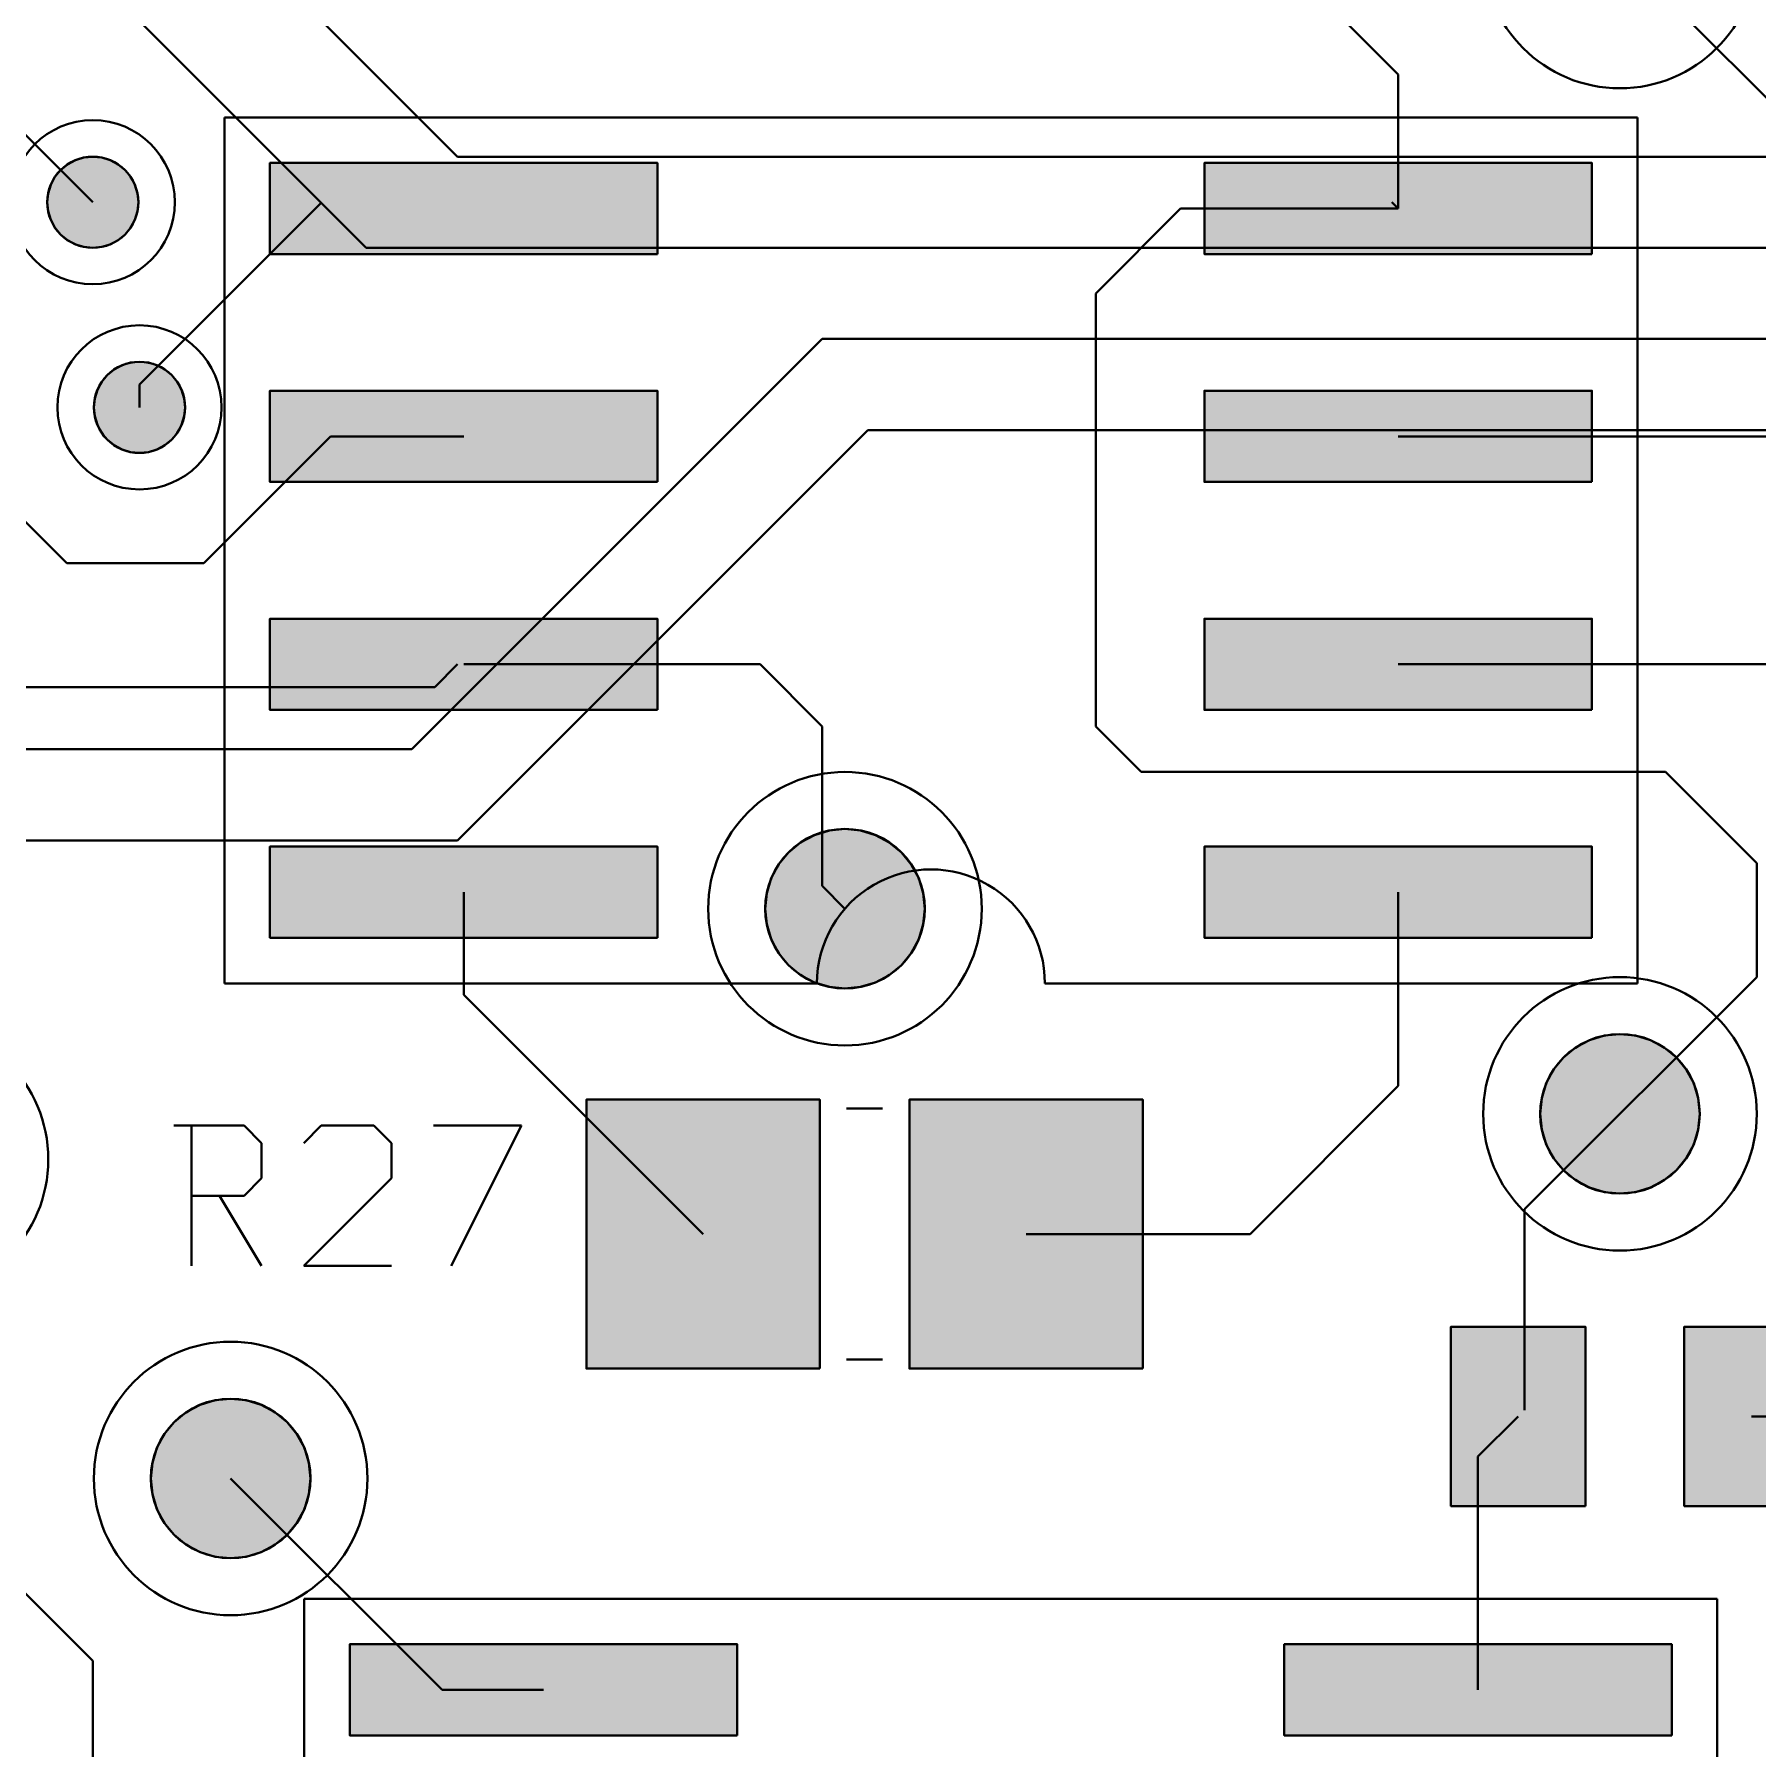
# Model space of a CAD drawing. Header units: millimetres. Extents: x 3 to 131, y 2 to 65.
# Drawn here: x 93.31 to 102.91, y 13.35 to 22.91 of the extents above; entities that cross this region are included whole.
import ezdxf

# ---------------------------------------------------------------- set-up
doc = ezdxf.new("R2010")
doc.units = ezdxf.units.MM
for name, color, linetype in [('bottom_copper', 7, 'Continuous'), ('drill_plated', 7, 'Continuous'), ('top_copper', 7, 'Continuous'), ('top_silk', 7, 'Continuous')]:
    doc.layers.add(name, color=color, linetype=linetype)

msp = doc.modelspace()

# ---------------------------------------------------------------- hatches: boundary and pattern name
at = {"layer": 'bottom_copper', "lineweight": 40}
for points in [[(93.8869, 21.9209), (93.8725, 21.8733), (93.849, 21.8294), (93.8174, 21.7909), (93.7789, 21.7593), (93.735, 21.7358), (93.6874, 21.7214), (93.6378, 21.7165), (93.5882, 21.7214), (93.5406, 21.7358), (93.4967, 21.7593), (93.4582, 21.7909), (93.4266, 21.8294), (93.4031, 21.8733), (93.3887, 21.9209), (93.3838, 21.9705), (93.3887, 22.0201), (93.4031, 22.0677), (93.4266, 22.1116), (93.4582, 22.1501), (93.4967, 22.1817), (93.5406, 22.2052), (93.5882, 22.2196), (93.6378, 22.2245), (93.6874, 22.2196), (93.735, 22.2052), (93.7789, 22.1817), (93.8174, 22.1501), (93.849, 22.1116), (93.8725, 22.0677), (93.8869, 22.0201), (93.8918, 21.9705), (93.8869, 21.9209)], [(94.147, 20.7779), (94.1326, 20.7303), (94.1091, 20.6864), (94.0775, 20.6479), (94.039, 20.6163), (93.9951, 20.5928), (93.9475, 20.5784), (93.8979, 20.5735), (93.8483, 20.5784), (93.8007, 20.5928), (93.7568, 20.6163), (93.7183, 20.6479), (93.6867, 20.6864), (93.6632, 20.7303), (93.6488, 20.7779), (93.6439, 20.8275), (93.6488, 20.8771), (93.6632, 20.9247), (93.6867, 20.9686), (93.7183, 21.0071), (93.7568, 21.0387), (93.8007, 21.0622), (93.8483, 21.0766), (93.8979, 21.0815), (93.9475, 21.0766), (93.9951, 21.0622), (94.039, 21.0387), (94.0775, 21.0071), (94.1091, 20.9686), (94.1326, 20.9247), (94.147, 20.8771), (94.1519, 20.8275), (94.147, 20.7779)], [(98.2648, 17.9468), (98.2395, 17.8634), (98.1984, 17.7865), (98.1431, 17.7192), (98.0758, 17.6639), (97.9989, 17.6228), (97.9155, 17.5975), (97.8288, 17.589), (97.7421, 17.5975), (97.6587, 17.6228), (97.5818, 17.6639), (97.5145, 17.7192), (97.4592, 17.7865), (97.4181, 17.8634), (97.3928, 17.9468), (97.3843, 18.0335), (97.3928, 18.1202), (97.4181, 18.2036), (97.4592, 18.2805), (97.5145, 18.3478), (97.5818, 18.4031), (97.6587, 18.4442), (97.7421, 18.4695), (97.8288, 18.478), (97.9155, 18.4695), (97.9989, 18.4442), (98.0758, 18.4031), (98.1431, 18.3478), (98.1984, 18.2805), (98.2395, 18.2036), (98.2648, 18.1202), (98.2733, 18.0335), (98.2648, 17.9468)], [(102.5828, 16.8038), (102.5575, 16.7204), (102.5164, 16.6435), (102.4611, 16.5762), (102.3938, 16.5209), (102.3169, 16.4798), (102.2335, 16.4545), (102.1468, 16.446), (102.0601, 16.4545), (101.9767, 16.4798), (101.8998, 16.5209), (101.8325, 16.5762), (101.7772, 16.6435), (101.7361, 16.7204), (101.7108, 16.8038), (101.7023, 16.8905), (101.7108, 16.9772), (101.7361, 17.0606), (101.7772, 17.1375), (101.8325, 17.2048), (101.8998, 17.2601), (101.9767, 17.3012), (102.0601, 17.3265), (102.1468, 17.335), (102.2335, 17.3265), (102.3169, 17.3012), (102.3938, 17.2601), (102.4611, 17.2048), (102.5164, 17.1375), (102.5575, 17.0606), (102.5828, 16.9772), (102.5913, 16.8905), (102.5828, 16.8038)], [(94.8419, 14.7718), (94.8166, 14.6884), (94.7755, 14.6115), (94.7202, 14.5442), (94.6529, 14.4889), (94.576, 14.4478), (94.4926, 14.4225), (94.4059, 14.414), (94.3192, 14.4225), (94.2358, 14.4478), (94.1589, 14.4889), (94.0916, 14.5442), (94.0363, 14.6115), (93.9952, 14.6884), (93.9699, 14.7718), (93.9614, 14.8585), (93.9699, 14.9452), (93.9952, 15.0286), (94.0363, 15.1055), (94.0916, 15.1728), (94.1589, 15.2281), (94.2358, 15.2692), (94.3192, 15.2945), (94.4059, 15.303), (94.4926, 15.2945), (94.576, 15.2692), (94.6529, 15.2281), (94.7202, 15.1728), (94.7755, 15.1055), (94.8166, 15.0286), (94.8419, 14.9452), (94.8504, 14.8585), (94.8419, 14.7718)]]:
    msp.add_hatch(color=7, dxfattribs=at).paths.add_polyline_path(points, flags=0)
at = {"layer": 'drill_plated', "lineweight": 40}
for points in [[(93.8869, 21.9209), (93.8725, 21.8733), (93.849, 21.8294), (93.8174, 21.7909), (93.7789, 21.7593), (93.735, 21.7358), (93.6874, 21.7214), (93.6378, 21.7165), (93.5882, 21.7214), (93.5406, 21.7358), (93.4967, 21.7593), (93.4582, 21.7909), (93.4266, 21.8294), (93.4031, 21.8733), (93.3887, 21.9209), (93.3838, 21.9705), (93.3887, 22.0201), (93.4031, 22.0677), (93.4266, 22.1116), (93.4582, 22.1501), (93.4967, 22.1817), (93.5406, 22.2052), (93.5882, 22.2196), (93.6378, 22.2245), (93.6874, 22.2196), (93.735, 22.2052), (93.7789, 22.1817), (93.8174, 22.1501), (93.849, 22.1116), (93.8725, 22.0677), (93.8869, 22.0201), (93.8918, 21.9705), (93.8869, 21.9209)], [(94.147, 20.7779), (94.1326, 20.7303), (94.1091, 20.6864), (94.0775, 20.6479), (94.039, 20.6163), (93.9951, 20.5928), (93.9475, 20.5784), (93.8979, 20.5735), (93.8483, 20.5784), (93.8007, 20.5928), (93.7568, 20.6163), (93.7183, 20.6479), (93.6867, 20.6864), (93.6632, 20.7303), (93.6488, 20.7779), (93.6439, 20.8275), (93.6488, 20.8771), (93.6632, 20.9247), (93.6867, 20.9686), (93.7183, 21.0071), (93.7568, 21.0387), (93.8007, 21.0622), (93.8483, 21.0766), (93.8979, 21.0815), (93.9475, 21.0766), (93.9951, 21.0622), (94.039, 21.0387), (94.0775, 21.0071), (94.1091, 20.9686), (94.1326, 20.9247), (94.147, 20.8771), (94.1519, 20.8275), (94.147, 20.7779)], [(98.2648, 17.9468), (98.2395, 17.8634), (98.1984, 17.7865), (98.1431, 17.7192), (98.0758, 17.6639), (97.9989, 17.6228), (97.9155, 17.5975), (97.8288, 17.589), (97.7421, 17.5975), (97.6587, 17.6228), (97.5818, 17.6639), (97.5145, 17.7192), (97.4592, 17.7865), (97.4181, 17.8634), (97.3928, 17.9468), (97.3843, 18.0335), (97.3928, 18.1202), (97.4181, 18.2036), (97.4592, 18.2805), (97.5145, 18.3478), (97.5818, 18.4031), (97.6587, 18.4442), (97.7421, 18.4695), (97.8288, 18.478), (97.9155, 18.4695), (97.9989, 18.4442), (98.0758, 18.4031), (98.1431, 18.3478), (98.1984, 18.2805), (98.2395, 18.2036), (98.2648, 18.1202), (98.2733, 18.0335), (98.2648, 17.9468)], [(102.5828, 16.8038), (102.5575, 16.7204), (102.5164, 16.6435), (102.4611, 16.5762), (102.3938, 16.5209), (102.3169, 16.4798), (102.2335, 16.4545), (102.1468, 16.446), (102.0601, 16.4545), (101.9767, 16.4798), (101.8998, 16.5209), (101.8325, 16.5762), (101.7772, 16.6435), (101.7361, 16.7204), (101.7108, 16.8038), (101.7023, 16.8905), (101.7108, 16.9772), (101.7361, 17.0606), (101.7772, 17.1375), (101.8325, 17.2048), (101.8998, 17.2601), (101.9767, 17.3012), (102.0601, 17.3265), (102.1468, 17.335), (102.2335, 17.3265), (102.3169, 17.3012), (102.3938, 17.2601), (102.4611, 17.2048), (102.5164, 17.1375), (102.5575, 17.0606), (102.5828, 16.9772), (102.5913, 16.8905), (102.5828, 16.8038)], [(94.8419, 14.7718), (94.8166, 14.6884), (94.7755, 14.6115), (94.7202, 14.5442), (94.6529, 14.4889), (94.576, 14.4478), (94.4926, 14.4225), (94.4059, 14.414), (94.3192, 14.4225), (94.2358, 14.4478), (94.1589, 14.4889), (94.0916, 14.5442), (94.0363, 14.6115), (93.9952, 14.6884), (93.9699, 14.7718), (93.9614, 14.8585), (93.9699, 14.9452), (93.9952, 15.0286), (94.0363, 15.1055), (94.0916, 15.1728), (94.1589, 15.2281), (94.2358, 15.2692), (94.3192, 15.2945), (94.4059, 15.303), (94.4926, 15.2945), (94.576, 15.2692), (94.6529, 15.2281), (94.7202, 15.1728), (94.7755, 15.1055), (94.8166, 15.0286), (94.8419, 14.9452), (94.8504, 14.8585), (94.8419, 14.7718)]]:
    msp.add_hatch(color=7, dxfattribs=at).paths.add_polyline_path(points, flags=0)
at = {"layer": 'top_copper', "lineweight": 40}
for points in [[(93.8869, 21.9209), (93.8725, 21.8733), (93.849, 21.8294), (93.8174, 21.7909), (93.7789, 21.7593), (93.735, 21.7358), (93.6874, 21.7214), (93.6378, 21.7165), (93.5882, 21.7214), (93.5406, 21.7358), (93.4967, 21.7593), (93.4582, 21.7909), (93.4266, 21.8294), (93.4031, 21.8733), (93.3887, 21.9209), (93.3838, 21.9705), (93.3887, 22.0201), (93.4031, 22.0677), (93.4266, 22.1116), (93.4582, 22.1501), (93.4967, 22.1817), (93.5406, 22.2052), (93.5882, 22.2196), (93.6378, 22.2245), (93.6874, 22.2196), (93.735, 22.2052), (93.7789, 22.1817), (93.8174, 22.1501), (93.849, 22.1116), (93.8725, 22.0677), (93.8869, 22.0201), (93.8918, 21.9705), (93.8869, 21.9209)], [(96.7838, 21.6816), (94.6248, 21.6816), (94.6248, 22.1896), (96.7838, 22.1896), (96.7838, 21.6816)], [(101.9908, 21.6816), (99.8318, 21.6816), (99.8318, 22.1896), (101.9908, 22.1896), (101.9908, 21.6816)], [(94.147, 20.7779), (94.1326, 20.7303), (94.1091, 20.6864), (94.0775, 20.6479), (94.039, 20.6163), (93.9951, 20.5928), (93.9475, 20.5784), (93.8979, 20.5735), (93.8483, 20.5784), (93.8007, 20.5928), (93.7568, 20.6163), (93.7183, 20.6479), (93.6867, 20.6864), (93.6632, 20.7303), (93.6488, 20.7779), (93.6439, 20.8275), (93.6488, 20.8771), (93.6632, 20.9247), (93.6867, 20.9686), (93.7183, 21.0071), (93.7568, 21.0387), (93.8007, 21.0622), (93.8483, 21.0766), (93.8979, 21.0815), (93.9475, 21.0766), (93.9951, 21.0622), (94.039, 21.0387), (94.0775, 21.0071), (94.1091, 20.9686), (94.1326, 20.9247), (94.147, 20.8771), (94.1519, 20.8275), (94.147, 20.7779)], [(96.7838, 20.4116), (94.6248, 20.4116), (94.6248, 20.9196), (96.7838, 20.9196), (96.7838, 20.4116)], [(101.9908, 20.4116), (99.8318, 20.4116), (99.8318, 20.9196), (101.9908, 20.9196), (101.9908, 20.4116)], [(96.7838, 19.1416), (94.6248, 19.1416), (94.6248, 19.6496), (96.7838, 19.6496), (96.7838, 19.1416)], [(101.9908, 19.1416), (99.8318, 19.1416), (99.8318, 19.6496), (101.9908, 19.6496), (101.9908, 19.1416)], [(98.2648, 17.9468), (98.2395, 17.8634), (98.1984, 17.7865), (98.1431, 17.7192), (98.0758, 17.6639), (97.9989, 17.6228), (97.9155, 17.5975), (97.8288, 17.589), (97.7421, 17.5975), (97.6587, 17.6228), (97.5818, 17.6639), (97.5145, 17.7192), (97.4592, 17.7865), (97.4181, 17.8634), (97.3928, 17.9468), (97.3843, 18.0335), (97.3928, 18.1202), (97.4181, 18.2036), (97.4592, 18.2805), (97.5145, 18.3478), (97.5818, 18.4031), (97.6587, 18.4442), (97.7421, 18.4695), (97.8288, 18.478), (97.9155, 18.4695), (97.9989, 18.4442), (98.0758, 18.4031), (98.1431, 18.3478), (98.1984, 18.2805), (98.2395, 18.2036), (98.2648, 18.1202), (98.2733, 18.0335), (98.2648, 17.9468)], [(96.7838, 17.8716), (94.6248, 17.8716), (94.6248, 18.3796), (96.7838, 18.3796), (96.7838, 17.8716)], [(101.9908, 17.8716), (99.8318, 17.8716), (99.8318, 18.3796), (101.9908, 18.3796), (101.9908, 17.8716)], [(102.5828, 16.8038), (102.5575, 16.7204), (102.5164, 16.6435), (102.4611, 16.5762), (102.3938, 16.5209), (102.3169, 16.4798), (102.2335, 16.4545), (102.1468, 16.446), (102.0601, 16.4545), (101.9767, 16.4798), (101.8998, 16.5209), (101.8325, 16.5762), (101.7772, 16.6435), (101.7361, 16.7204), (101.7108, 16.8038), (101.7023, 16.8905), (101.7108, 16.9772), (101.7361, 17.0606), (101.7772, 17.1375), (101.8325, 17.2048), (101.8998, 17.2601), (101.9767, 17.3012), (102.0601, 17.3265), (102.1468, 17.335), (102.2335, 17.3265), (102.3169, 17.3012), (102.3938, 17.2601), (102.4611, 17.2048), (102.5164, 17.1375), (102.5575, 17.0606), (102.5828, 16.9772), (102.5913, 16.8905), (102.5828, 16.8038)], [(97.6878, 15.4708), (96.3878, 15.4708), (96.3878, 16.9704), (97.6878, 16.9704), (97.6878, 15.4708)], [(99.4876, 15.4708), (98.1876, 15.4708), (98.1876, 16.9704), (99.4876, 16.9704), (99.4876, 15.4708)], [(101.9547, 14.7047), (101.2049, 14.7047), (101.2049, 15.7045), (101.9547, 15.7045), (101.9547, 14.7047)], [(103.2547, 14.7047), (102.5049, 14.7047), (102.5049, 15.7045), (103.2547, 15.7045), (103.2547, 14.7047)], [(94.8419, 14.7718), (94.8166, 14.6884), (94.7755, 14.6115), (94.7202, 14.5442), (94.6529, 14.4889), (94.576, 14.4478), (94.4926, 14.4225), (94.4059, 14.414), (94.3192, 14.4225), (94.2358, 14.4478), (94.1589, 14.4889), (94.0916, 14.5442), (94.0363, 14.6115), (93.9952, 14.6884), (93.9699, 14.7718), (93.9614, 14.8585), (93.9699, 14.9452), (93.9952, 15.0286), (94.0363, 15.1055), (94.0916, 15.1728), (94.1589, 15.2281), (94.2358, 15.2692), (94.3192, 15.2945), (94.4059, 15.303), (94.4926, 15.2945), (94.576, 15.2692), (94.6529, 15.2281), (94.7202, 15.1728), (94.7755, 15.1055), (94.8166, 15.0286), (94.8419, 14.9452), (94.8504, 14.8585), (94.8419, 14.7718)], [(97.2283, 13.4266), (95.0693, 13.4266), (95.0693, 13.9346), (97.2283, 13.9346), (97.2283, 13.4266)], [(102.4353, 13.4266), (100.2763, 13.4266), (100.2763, 13.9346), (102.4353, 13.9346), (102.4353, 13.4266)]]:
    msp.add_hatch(color=7, dxfattribs=at).paths.add_polyline_path(points, flags=0)

# ---------------------------------------------------------------- linework, layer by layer
at = {"layer": 'bottom_copper', "color": 7, "lineweight": 40}
for p, q in [((93.4818, 23.3966), (95.1618, 21.7165)), ((94.7518, 23.1426), (95.6698, 22.2245)), ((93.2418, 22.3666), (93.6378, 21.9705)), ((95.6698, 22.2245), (106.0838, 22.2245)), ((95.1618, 21.7165), (105.0678, 21.7165)), ((95.4158, 18.9225), (97.7018, 21.2085)), ((97.7018, 21.2085), (105.5758, 21.2085)), ((95.6698, 18.4145), (97.9558, 20.7005)), ((97.9558, 20.7005), (105.3218, 20.7005)), ((90.5898, 18.9225), (95.4158, 18.9225)), ((90.8438, 18.4145), (95.6698, 18.4145))]:
    msp.add_line(p, q, dxfattribs=at)
for points in [[(93.8869, 21.9209), (93.8725, 21.8733), (93.849, 21.8294), (93.8174, 21.7909), (93.7789, 21.7593), (93.735, 21.7358), (93.6874, 21.7214), (93.6378, 21.7165), (93.5882, 21.7214), (93.5406, 21.7358), (93.4967, 21.7593), (93.4582, 21.7909), (93.4266, 21.8294), (93.4031, 21.8733), (93.3887, 21.9209), (93.3838, 21.9705), (93.3887, 22.0201), (93.4031, 22.0677), (93.4266, 22.1116), (93.4582, 22.1501), (93.4967, 22.1817), (93.5406, 22.2052), (93.5882, 22.2196), (93.6378, 22.2245), (93.6874, 22.2196), (93.735, 22.2052), (93.7789, 22.1817), (93.8174, 22.1501), (93.849, 22.1116), (93.8725, 22.0677), (93.8869, 22.0201), (93.8918, 21.9705), (93.8869, 21.9209)], [(94.147, 20.7779), (94.1326, 20.7303), (94.1091, 20.6864), (94.0775, 20.6479), (94.039, 20.6163), (93.9951, 20.5928), (93.9475, 20.5784), (93.8979, 20.5735), (93.8483, 20.5784), (93.8007, 20.5928), (93.7568, 20.6163), (93.7183, 20.6479), (93.6867, 20.6864), (93.6632, 20.7303), (93.6488, 20.7779), (93.6439, 20.8275), (93.6488, 20.8771), (93.6632, 20.9247), (93.6867, 20.9686), (93.7183, 21.0071), (93.7568, 21.0387), (93.8007, 21.0622), (93.8483, 21.0766), (93.8979, 21.0815), (93.9475, 21.0766), (93.9951, 21.0622), (94.039, 21.0387), (94.0775, 21.0071), (94.1091, 20.9686), (94.1326, 20.9247), (94.147, 20.8771), (94.1519, 20.8275), (94.147, 20.7779)], [(98.2648, 17.9468), (98.2395, 17.8634), (98.1984, 17.7865), (98.1431, 17.7192), (98.0758, 17.6639), (97.9989, 17.6228), (97.9155, 17.5975), (97.8288, 17.589), (97.7421, 17.5975), (97.6587, 17.6228), (97.5818, 17.6639), (97.5145, 17.7192), (97.4592, 17.7865), (97.4181, 17.8634), (97.3928, 17.9468), (97.3843, 18.0335), (97.3928, 18.1202), (97.4181, 18.2036), (97.4592, 18.2805), (97.5145, 18.3478), (97.5818, 18.4031), (97.6587, 18.4442), (97.7421, 18.4695), (97.8288, 18.478), (97.9155, 18.4695), (97.9989, 18.4442), (98.0758, 18.4031), (98.1431, 18.3478), (98.1984, 18.2805), (98.2395, 18.2036), (98.2648, 18.1202), (98.2733, 18.0335), (98.2648, 17.9468)], [(102.5828, 16.8038), (102.5575, 16.7204), (102.5164, 16.6435), (102.4611, 16.5762), (102.3938, 16.5209), (102.3169, 16.4798), (102.2335, 16.4545), (102.1468, 16.446), (102.0601, 16.4545), (101.9767, 16.4798), (101.8998, 16.5209), (101.8325, 16.5762), (101.7772, 16.6435), (101.7361, 16.7204), (101.7108, 16.8038), (101.7023, 16.8905), (101.7108, 16.9772), (101.7361, 17.0606), (101.7772, 17.1375), (101.8325, 17.2048), (101.8998, 17.2601), (101.9767, 17.3012), (102.0601, 17.3265), (102.1468, 17.335), (102.2335, 17.3265), (102.3169, 17.3012), (102.3938, 17.2601), (102.4611, 17.2048), (102.5164, 17.1375), (102.5575, 17.0606), (102.5828, 16.9772), (102.5913, 16.8905), (102.5828, 16.8038)], [(94.8419, 14.7718), (94.8166, 14.6884), (94.7755, 14.6115), (94.7202, 14.5442), (94.6529, 14.4889), (94.576, 14.4478), (94.4926, 14.4225), (94.4059, 14.414), (94.3192, 14.4225), (94.2358, 14.4478), (94.1589, 14.4889), (94.0916, 14.5442), (94.0363, 14.6115), (93.9952, 14.6884), (93.9699, 14.7718), (93.9614, 14.8585), (93.9699, 14.9452), (93.9952, 15.0286), (94.0363, 15.1055), (94.0916, 15.1728), (94.1589, 15.2281), (94.2358, 15.2692), (94.3192, 15.2945), (94.4059, 15.303), (94.4926, 15.2945), (94.576, 15.2692), (94.6529, 15.2281), (94.7202, 15.1728), (94.7755, 15.1055), (94.8166, 15.0286), (94.8419, 14.9452), (94.8504, 14.8585), (94.8419, 14.7718)]]:
    msp.add_lwpolyline(points, close=True, dxfattribs=at)
for centre, major_axis in [((102.1468, 23.3675), (0.762, 0)), ((93.6378, 21.9705), (0.4572, 0)), ((93.6378, 21.9705), (0.254, 0)), ((93.8979, 20.8275), (0.4572, 0)), ((93.8979, 20.8275), (0.254, 0)), ((97.8288, 18.0335), (0.762, 0)), ((97.8288, 18.0335), (0.4445, 0)), ((102.1468, 16.8905), (0.762, 0)), ((92.6279, 16.6365), (0.762, 0)), ((102.1468, 16.8905), (0.4445, 0)), ((94.4059, 14.8585), (0.762, 0)), ((94.4059, 14.8585), (0.4445, 0))]:
    msp.add_ellipse(centre, major_axis=major_axis, ratio=1, dxfattribs=at)
at = {"layer": 'drill_plated', "color": 7, "lineweight": 40}
for points in [[(93.8869, 21.9209), (93.8725, 21.8733), (93.849, 21.8294), (93.8174, 21.7909), (93.7789, 21.7593), (93.735, 21.7358), (93.6874, 21.7214), (93.6378, 21.7165), (93.5882, 21.7214), (93.5406, 21.7358), (93.4967, 21.7593), (93.4582, 21.7909), (93.4266, 21.8294), (93.4031, 21.8733), (93.3887, 21.9209), (93.3838, 21.9705), (93.3887, 22.0201), (93.4031, 22.0677), (93.4266, 22.1116), (93.4582, 22.1501), (93.4967, 22.1817), (93.5406, 22.2052), (93.5882, 22.2196), (93.6378, 22.2245), (93.6874, 22.2196), (93.735, 22.2052), (93.7789, 22.1817), (93.8174, 22.1501), (93.849, 22.1116), (93.8725, 22.0677), (93.8869, 22.0201), (93.8918, 21.9705), (93.8869, 21.9209)], [(94.147, 20.7779), (94.1326, 20.7303), (94.1091, 20.6864), (94.0775, 20.6479), (94.039, 20.6163), (93.9951, 20.5928), (93.9475, 20.5784), (93.8979, 20.5735), (93.8483, 20.5784), (93.8007, 20.5928), (93.7568, 20.6163), (93.7183, 20.6479), (93.6867, 20.6864), (93.6632, 20.7303), (93.6488, 20.7779), (93.6439, 20.8275), (93.6488, 20.8771), (93.6632, 20.9247), (93.6867, 20.9686), (93.7183, 21.0071), (93.7568, 21.0387), (93.8007, 21.0622), (93.8483, 21.0766), (93.8979, 21.0815), (93.9475, 21.0766), (93.9951, 21.0622), (94.039, 21.0387), (94.0775, 21.0071), (94.1091, 20.9686), (94.1326, 20.9247), (94.147, 20.8771), (94.1519, 20.8275), (94.147, 20.7779)], [(98.2648, 17.9468), (98.2395, 17.8634), (98.1984, 17.7865), (98.1431, 17.7192), (98.0758, 17.6639), (97.9989, 17.6228), (97.9155, 17.5975), (97.8288, 17.589), (97.7421, 17.5975), (97.6587, 17.6228), (97.5818, 17.6639), (97.5145, 17.7192), (97.4592, 17.7865), (97.4181, 17.8634), (97.3928, 17.9468), (97.3843, 18.0335), (97.3928, 18.1202), (97.4181, 18.2036), (97.4592, 18.2805), (97.5145, 18.3478), (97.5818, 18.4031), (97.6587, 18.4442), (97.7421, 18.4695), (97.8288, 18.478), (97.9155, 18.4695), (97.9989, 18.4442), (98.0758, 18.4031), (98.1431, 18.3478), (98.1984, 18.2805), (98.2395, 18.2036), (98.2648, 18.1202), (98.2733, 18.0335), (98.2648, 17.9468)], [(102.5828, 16.8038), (102.5575, 16.7204), (102.5164, 16.6435), (102.4611, 16.5762), (102.3938, 16.5209), (102.3169, 16.4798), (102.2335, 16.4545), (102.1468, 16.446), (102.0601, 16.4545), (101.9767, 16.4798), (101.8998, 16.5209), (101.8325, 16.5762), (101.7772, 16.6435), (101.7361, 16.7204), (101.7108, 16.8038), (101.7023, 16.8905), (101.7108, 16.9772), (101.7361, 17.0606), (101.7772, 17.1375), (101.8325, 17.2048), (101.8998, 17.2601), (101.9767, 17.3012), (102.0601, 17.3265), (102.1468, 17.335), (102.2335, 17.3265), (102.3169, 17.3012), (102.3938, 17.2601), (102.4611, 17.2048), (102.5164, 17.1375), (102.5575, 17.0606), (102.5828, 16.9772), (102.5913, 16.8905), (102.5828, 16.8038)], [(94.8419, 14.7718), (94.8166, 14.6884), (94.7755, 14.6115), (94.7202, 14.5442), (94.6529, 14.4889), (94.576, 14.4478), (94.4926, 14.4225), (94.4059, 14.414), (94.3192, 14.4225), (94.2358, 14.4478), (94.1589, 14.4889), (94.0916, 14.5442), (94.0363, 14.6115), (93.9952, 14.6884), (93.9699, 14.7718), (93.9614, 14.8585), (93.9699, 14.9452), (93.9952, 15.0286), (94.0363, 15.1055), (94.0916, 15.1728), (94.1589, 15.2281), (94.2358, 15.2692), (94.3192, 15.2945), (94.4059, 15.303), (94.4926, 15.2945), (94.576, 15.2692), (94.6529, 15.2281), (94.7202, 15.1728), (94.7755, 15.1055), (94.8166, 15.0286), (94.8419, 14.9452), (94.8504, 14.8585), (94.8419, 14.7718)]]:
    msp.add_lwpolyline(points, close=True, dxfattribs=at)
for centre, major_axis in [((93.6378, 21.9705), (0.254, 0)), ((93.8979, 20.8275), (0.254, 0)), ((97.8288, 18.0335), (0.4445, 0)), ((102.1468, 16.8905), (0.4445, 0)), ((94.4059, 14.8585), (0.4445, 0))]:
    msp.add_ellipse(centre, major_axis=major_axis, ratio=1, dxfattribs=at)
at = {"layer": 'top_copper', "color": 7, "lineweight": 40}
for p, q in [((100.9113, 22.6831), (99.9878, 23.6066)), ((103.5108, 22.0036), (102.1468, 23.3675)), ((100.9113, 21.9356), (100.9113, 22.6831)), ((94.6248, 22.1896), (94.6248, 21.6816)), ((96.7838, 22.1896), (94.6248, 22.1896)), ((96.7838, 21.6816), (96.7838, 22.1896)), ((99.8318, 22.1896), (99.8318, 21.6816)), ((101.9908, 22.1896), (99.8318, 22.1896)), ((101.9908, 21.6816), (101.9908, 22.1896)), ((93.8979, 20.9545), (94.9139, 21.9705)), ((99.2258, 21.4625), (99.6988, 21.9356)), ((100.9113, 21.9356), (99.6988, 21.9356)), ((100.8763, 21.9705), (100.9113, 21.9356)), ((94.6248, 21.6816), (96.7838, 21.6816)), ((99.8318, 21.6816), (101.9908, 21.6816)), ((99.2258, 19.0495), (99.2258, 21.4625)), ((93.8979, 20.8275), (93.8979, 20.9545)), ((94.6248, 20.9196), (94.6248, 20.4116)), ((96.7838, 20.9196), (94.6248, 20.9196)), ((96.7838, 20.4116), (96.7838, 20.9196)), ((99.8318, 20.9196), (99.8318, 20.4116)), ((101.9908, 20.9196), (99.8318, 20.9196)), ((101.9908, 20.4116), (101.9908, 20.9196)), ((94.2559, 19.9586), (94.963, 20.6656)), ((95.7043, 20.6656), (94.963, 20.6656)), ((100.9113, 20.6656), (103.2608, 20.6656)), ((94.6248, 20.4116), (96.7838, 20.4116)), ((99.8318, 20.4116), (101.9908, 20.4116)), ((93.2399, 20.2126), (93.4939, 19.9586)), ((93.4939, 19.9586), (94.2559, 19.9586)), ((94.6248, 19.6496), (94.6248, 19.1416)), ((96.7838, 19.6496), (94.6248, 19.6496)), ((96.7838, 19.1416), (96.7838, 19.6496)), ((99.8318, 19.6496), (99.8318, 19.1416)), ((101.9908, 19.6496), (99.8318, 19.6496)), ((101.9908, 19.1416), (101.9908, 19.6496)), ((95.5428, 19.2686), (95.6698, 19.3956)), ((95.7043, 19.3956), (97.3558, 19.3956)), ((97.3558, 19.3956), (97.7018, 19.0495)), ((100.9113, 19.3956), (103.2608, 19.3956)), ((92.7198, 19.2686), (95.5428, 19.2686)), ((94.6248, 19.1416), (96.7838, 19.1416)), ((99.8318, 19.1416), (101.9908, 19.1416)), ((97.7018, 19.0495), (97.7018, 18.1605)), ((99.4798, 18.7956), (99.2258, 19.0495)), ((102.4008, 18.7956), (99.4798, 18.7956)), ((102.4008, 18.7956), (102.9088, 18.2875)), ((94.6248, 18.3796), (94.6248, 17.8716)), ((96.7838, 18.3796), (94.6248, 18.3796)), ((96.7838, 17.8716), (96.7838, 18.3796)), ((99.8318, 18.3796), (99.8318, 17.8716)), ((101.9908, 18.3796), (99.8318, 18.3796)), ((101.9908, 17.8716), (101.9908, 18.3796)), ((102.9088, 18.2875), (102.9088, 17.6525)), ((97.7018, 18.1605), (97.8288, 18.0335)), ((95.7043, 18.1256), (95.7043, 17.5541)), ((100.9113, 18.1256), (100.9113, 17.0461)), ((94.6248, 17.8716), (96.7838, 17.8716)), ((99.8318, 17.8716), (101.9908, 17.8716)), ((101.6149, 16.3585), (102.9088, 17.6525)), ((95.7043, 17.5541), (97.0378, 16.2206)), ((90.3358, 17.1445), (93.6378, 13.8425)), ((100.0858, 16.2206), (100.9113, 17.0461)), ((97.6878, 16.9704), (96.3878, 16.9704)), ((96.3878, 16.9704), (96.3878, 15.4708)), ((97.6878, 15.4708), (97.6878, 16.9704)), ((99.4876, 16.9704), (98.1876, 16.9704)), ((98.1876, 16.9704), (98.1876, 15.4708)), ((99.4876, 15.4708), (99.4876, 16.9704)), ((101.6149, 15.2395), (101.6149, 16.3585)), ((98.8376, 16.2206), (100.0858, 16.2206)), ((101.9547, 15.7045), (101.2049, 15.7045)), ((101.2049, 15.7045), (101.2049, 14.7047)), ((101.9547, 14.7047), (101.9547, 15.7045)), ((103.2547, 15.7045), (102.5049, 15.7045)), ((102.5049, 15.7045), (102.5049, 14.7047)), ((96.3878, 15.4708), (97.6878, 15.4708)), ((98.1876, 15.4708), (99.4876, 15.4708)), ((101.3558, 14.9806), (101.5798, 15.2046)), ((102.8798, 15.2046), (103.9658, 15.2046)), ((101.3558, 13.6806), (101.3558, 14.9806)), ((95.5838, 13.6806), (94.4059, 14.8585)), ((101.2049, 14.7047), (101.9547, 14.7047)), ((102.5049, 14.7047), (103.2547, 14.7047)), ((95.0693, 13.9346), (95.0693, 13.4266)), ((97.2283, 13.9346), (95.0693, 13.9346)), ((97.2283, 13.4266), (97.2283, 13.9346)), ((100.2763, 13.9346), (100.2763, 13.4266)), ((102.4353, 13.9346), (100.2763, 13.9346)), ((102.4353, 13.4266), (102.4353, 13.9346)), ((93.6378, 12.8265), (93.6378, 13.8425)), ((96.1488, 13.6806), (95.5838, 13.6806)), ((95.0693, 13.4266), (97.2283, 13.4266)), ((100.2763, 13.4266), (102.4353, 13.4266))]:
    msp.add_line(p, q, dxfattribs=at)
for points in [[(93.8869, 21.9209), (93.8725, 21.8733), (93.849, 21.8294), (93.8174, 21.7909), (93.7789, 21.7593), (93.735, 21.7358), (93.6874, 21.7214), (93.6378, 21.7165), (93.5882, 21.7214), (93.5406, 21.7358), (93.4967, 21.7593), (93.4582, 21.7909), (93.4266, 21.8294), (93.4031, 21.8733), (93.3887, 21.9209), (93.3838, 21.9705), (93.3887, 22.0201), (93.4031, 22.0677), (93.4266, 22.1116), (93.4582, 22.1501), (93.4967, 22.1817), (93.5406, 22.2052), (93.5882, 22.2196), (93.6378, 22.2245), (93.6874, 22.2196), (93.735, 22.2052), (93.7789, 22.1817), (93.8174, 22.1501), (93.849, 22.1116), (93.8725, 22.0677), (93.8869, 22.0201), (93.8918, 21.9705), (93.8869, 21.9209)], [(96.7838, 21.6816), (94.6248, 21.6816), (94.6248, 22.1896), (96.7838, 22.1896), (96.7838, 21.6816)], [(101.9908, 21.6816), (99.8318, 21.6816), (99.8318, 22.1896), (101.9908, 22.1896), (101.9908, 21.6816)], [(94.147, 20.7779), (94.1326, 20.7303), (94.1091, 20.6864), (94.0775, 20.6479), (94.039, 20.6163), (93.9951, 20.5928), (93.9475, 20.5784), (93.8979, 20.5735), (93.8483, 20.5784), (93.8007, 20.5928), (93.7568, 20.6163), (93.7183, 20.6479), (93.6867, 20.6864), (93.6632, 20.7303), (93.6488, 20.7779), (93.6439, 20.8275), (93.6488, 20.8771), (93.6632, 20.9247), (93.6867, 20.9686), (93.7183, 21.0071), (93.7568, 21.0387), (93.8007, 21.0622), (93.8483, 21.0766), (93.8979, 21.0815), (93.9475, 21.0766), (93.9951, 21.0622), (94.039, 21.0387), (94.0775, 21.0071), (94.1091, 20.9686), (94.1326, 20.9247), (94.147, 20.8771), (94.1519, 20.8275), (94.147, 20.7779)], [(96.7838, 20.4116), (94.6248, 20.4116), (94.6248, 20.9196), (96.7838, 20.9196), (96.7838, 20.4116)], [(101.9908, 20.4116), (99.8318, 20.4116), (99.8318, 20.9196), (101.9908, 20.9196), (101.9908, 20.4116)], [(96.7838, 19.1416), (94.6248, 19.1416), (94.6248, 19.6496), (96.7838, 19.6496), (96.7838, 19.1416)], [(101.9908, 19.1416), (99.8318, 19.1416), (99.8318, 19.6496), (101.9908, 19.6496), (101.9908, 19.1416)], [(98.2648, 17.9468), (98.2395, 17.8634), (98.1984, 17.7865), (98.1431, 17.7192), (98.0758, 17.6639), (97.9989, 17.6228), (97.9155, 17.5975), (97.8288, 17.589), (97.7421, 17.5975), (97.6587, 17.6228), (97.5818, 17.6639), (97.5145, 17.7192), (97.4592, 17.7865), (97.4181, 17.8634), (97.3928, 17.9468), (97.3843, 18.0335), (97.3928, 18.1202), (97.4181, 18.2036), (97.4592, 18.2805), (97.5145, 18.3478), (97.5818, 18.4031), (97.6587, 18.4442), (97.7421, 18.4695), (97.8288, 18.478), (97.9155, 18.4695), (97.9989, 18.4442), (98.0758, 18.4031), (98.1431, 18.3478), (98.1984, 18.2805), (98.2395, 18.2036), (98.2648, 18.1202), (98.2733, 18.0335), (98.2648, 17.9468)], [(96.7838, 17.8716), (94.6248, 17.8716), (94.6248, 18.3796), (96.7838, 18.3796), (96.7838, 17.8716)], [(101.9908, 17.8716), (99.8318, 17.8716), (99.8318, 18.3796), (101.9908, 18.3796), (101.9908, 17.8716)], [(102.5828, 16.8038), (102.5575, 16.7204), (102.5164, 16.6435), (102.4611, 16.5762), (102.3938, 16.5209), (102.3169, 16.4798), (102.2335, 16.4545), (102.1468, 16.446), (102.0601, 16.4545), (101.9767, 16.4798), (101.8998, 16.5209), (101.8325, 16.5762), (101.7772, 16.6435), (101.7361, 16.7204), (101.7108, 16.8038), (101.7023, 16.8905), (101.7108, 16.9772), (101.7361, 17.0606), (101.7772, 17.1375), (101.8325, 17.2048), (101.8998, 17.2601), (101.9767, 17.3012), (102.0601, 17.3265), (102.1468, 17.335), (102.2335, 17.3265), (102.3169, 17.3012), (102.3938, 17.2601), (102.4611, 17.2048), (102.5164, 17.1375), (102.5575, 17.0606), (102.5828, 16.9772), (102.5913, 16.8905), (102.5828, 16.8038)], [(97.6878, 15.4708), (96.3878, 15.4708), (96.3878, 16.9704), (97.6878, 16.9704), (97.6878, 15.4708)], [(99.4876, 15.4708), (98.1876, 15.4708), (98.1876, 16.9704), (99.4876, 16.9704), (99.4876, 15.4708)], [(101.9547, 14.7047), (101.2049, 14.7047), (101.2049, 15.7045), (101.9547, 15.7045), (101.9547, 14.7047)], [(103.2547, 14.7047), (102.5049, 14.7047), (102.5049, 15.7045), (103.2547, 15.7045), (103.2547, 14.7047)], [(94.8419, 14.7718), (94.8166, 14.6884), (94.7755, 14.6115), (94.7202, 14.5442), (94.6529, 14.4889), (94.576, 14.4478), (94.4926, 14.4225), (94.4059, 14.414), (94.3192, 14.4225), (94.2358, 14.4478), (94.1589, 14.4889), (94.0916, 14.5442), (94.0363, 14.6115), (93.9952, 14.6884), (93.9699, 14.7718), (93.9614, 14.8585), (93.9699, 14.9452), (93.9952, 15.0286), (94.0363, 15.1055), (94.0916, 15.1728), (94.1589, 15.2281), (94.2358, 15.2692), (94.3192, 15.2945), (94.4059, 15.303), (94.4926, 15.2945), (94.576, 15.2692), (94.6529, 15.2281), (94.7202, 15.1728), (94.7755, 15.1055), (94.8166, 15.0286), (94.8419, 14.9452), (94.8504, 14.8585), (94.8419, 14.7718)], [(97.2283, 13.4266), (95.0693, 13.4266), (95.0693, 13.9346), (97.2283, 13.9346), (97.2283, 13.4266)], [(102.4353, 13.4266), (100.2763, 13.4266), (100.2763, 13.9346), (102.4353, 13.9346), (102.4353, 13.4266)]]:
    msp.add_lwpolyline(points, close=True, dxfattribs=at)
for centre, major_axis in [((102.1468, 23.3675), (0.762, 0)), ((93.6378, 21.9705), (0.4572, 0)), ((93.6378, 21.9705), (0.254, 0)), ((93.8979, 20.8275), (0.4572, 0)), ((93.8979, 20.8275), (0.254, 0)), ((97.8288, 18.0335), (0.762, 0)), ((97.8288, 18.0335), (0.4445, 0)), ((102.1468, 16.8905), (0.762, 0)), ((92.6279, 16.6365), (0.762, 0)), ((102.1468, 16.8905), (0.4445, 0)), ((94.4059, 14.8585), (0.762, 0)), ((94.4059, 14.8585), (0.4445, 0))]:
    msp.add_ellipse(centre, major_axis=major_axis, ratio=1, dxfattribs=at)
at = {"layer": 'top_silk', "color": 7, "lineweight": 40}
for p, q in [((94.3708, 22.4436), (94.3708, 17.6176)), ((94.3708, 22.4436), (102.2448, 22.4436)), ((102.2448, 22.4436), (102.2448, 17.6176)), ((94.3708, 17.6176), (97.6728, 17.6176)), ((98.9428, 17.6176), (102.2448, 17.6176)), ((97.8379, 16.9204), (98.0375, 16.9204)), ((94.0896, 16.8251), (94.4808, 16.8251)), ((94.1874, 16.8251), (94.1874, 16.0428)), ((94.4808, 16.8251), (94.5786, 16.7273)), ((94.8132, 16.7273), (94.911, 16.8251)), ((94.911, 16.8251), (95.2044, 16.8251)), ((95.2044, 16.8251), (95.3022, 16.7273)), ((95.5369, 16.8251), (96.0258, 16.8251)), ((95.6347, 16.0428), (96.0258, 16.8251)), ((94.5786, 16.7273), (94.5786, 16.5317)), ((95.3022, 16.7273), (95.3022, 16.5317)), ((94.4808, 16.434), (94.5786, 16.5317)), ((94.8132, 16.0428), (95.3022, 16.5317)), ((94.1874, 16.434), (94.4808, 16.434)), ((94.3439, 16.434), (94.5786, 16.0428)), ((94.8132, 16.0428), (95.3022, 16.0428)), ((97.8379, 15.5208), (98.0375, 15.5208)), ((94.8153, 14.1886), (102.6893, 14.1886)), ((94.8153, 14.1886), (94.8153, 9.3626)), ((102.6893, 14.1886), (102.6893, 9.3626))]:
    msp.add_line(p, q, dxfattribs=at)
msp.add_ellipse((98.3078, 17.6176), major_axis=(0.635, 0), ratio=1, start_param=0, end_param=3.141593, dxfattribs=at)

doc.saveas('drawing.dxf')
